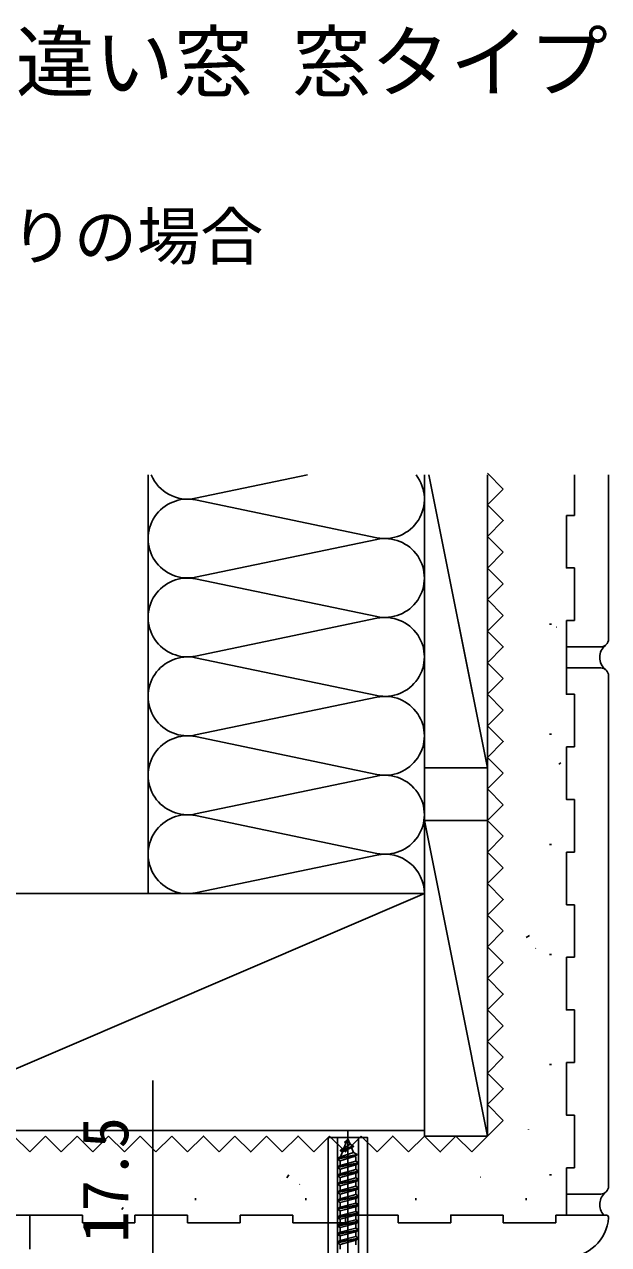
# Model space of a CAD drawing. Units: millimetres, scale not verified. Extents: x -525 to 525, y -782 to 777.
# Drawn here: x -387 to -276, y -250.1 to -18.2 of the extents above; entities that cross this region are included whole.
import ezdxf
from ezdxf.enums import TextEntityAlignment as Align

# ---------------------------------------------------------------- set-up
doc = ezdxf.new("R2010")
doc.units = ezdxf.units.MM
doc.header["$LTSCALE"] = 4
for name, color, linetype in [('0-1_USER1', 3, 'Continuous'), ('0-4_YKK_13', 4, 'Continuous'), ('0-6_YKK_D', 6, 'Continuous'), ('0-8_YSS_K', 3, 'Continuous')]:
    doc.layers.add(name, color=color, linetype=linetype)
doc.styles.add('ＭＳ ゴシック', font='')
doc.styles.get('ＭＳ ゴシック').set_extended_font_data('MS Gothic')

msp = doc.modelspace()

# ---------------------------------------------------------------- linework, layer by layer
at = {"layer": '0-4_YKK_13'}
for p, q in [((-325.534, -256.5), (-325.534, -228.505)), ((-327.534, -253.5), (-327.534, -229.763)), ((-326.934, -232.28), (-324.484, -231.485)), ((-326.934, -232.18), (-326.28, -231.803)), ((-326.566, -232.492), (-324.835, -231.687)), ((-325.534, -230), (-326.28, -231.803)), ((-326.28, -231.803), (-325.11, -231.023)), ((-326.134, -230.59), (-325.666, -230.32)), ((-326.134, -230.69), (-326.134, -230.59)), ((-326.134, -230.69), (-325.88, -230.836)), ((-325.534, -253.5), (-325.534, -229.763)), ((-325.534, -230), (-325.11, -231.023)), ((-325.11, -231.023), (-324.484, -231.385)), ((-324.835, -231.687), (-324.484, -231.485)), ((-324.835, -231.687), (-324.464, -232.582)), ((-324.484, -231.485), (-324.484, -231.385)), ((-323.534, -253.5), (-323.534, -229.763)), ((-327.534, -233.77), (-323.784, -232.975)), ((-327.534, -233.87), (-323.784, -233.075)), ((-327.534, -233.77), (-326.957, -233.437)), ((-327.534, -233.87), (-327.534, -233.77)), ((-327.534, -233.87), (-327.009, -234.173)), ((-324.168, -233.297), (-327.009, -234.173)), ((-327.009, -235.057), (-327.009, -234.173)), ((-327.009, -235.057), (-324.059, -234.262)), ((-326.566, -232.492), (-326.957, -233.437)), ((-326.957, -233.437), (-324.464, -232.582)), ((-326.934, -232.28), (-326.566, -232.492)), ((-324.464, -232.582), (-323.784, -232.975)), ((-324.168, -233.297), (-323.784, -233.075)), ((-324.168, -233.297), (-324.059, -233.561)), ((-324.059, -234.262), (-324.059, -233.561)), ((-324.059, -234.262), (-323.534, -234.565)), ((-323.784, -233.075), (-323.784, -232.975)), ((-323.534, -234.565), (-327.534, -235.36)), ((-327.534, -235.46), (-323.534, -234.665)), ((-327.534, -235.36), (-327.009, -235.057)), ((-327.534, -235.46), (-327.534, -235.36)), ((-327.534, -235.46), (-327.009, -235.763)), ((-327.534, -236.95), (-323.534, -236.155)), ((-323.534, -236.255), (-327.534, -237.05)), ((-324.059, -234.968), (-327.009, -235.763)), ((-327.009, -236.647), (-327.009, -235.763)), ((-327.009, -236.647), (-324.059, -235.852)), ((-324.059, -236.558), (-327.009, -237.353)), ((-324.059, -234.968), (-323.534, -234.665)), ((-324.059, -235.852), (-324.059, -234.968)), ((-324.059, -235.852), (-323.534, -236.155)), ((-324.059, -236.558), (-323.534, -236.255)), ((-324.059, -237.442), (-324.059, -236.558)), ((-323.534, -234.665), (-323.534, -234.565)), ((-323.534, -236.255), (-323.534, -236.155)), ((-327.534, -236.95), (-327.009, -236.647)), ((-327.534, -237.05), (-327.534, -236.95)), ((-327.534, -237.05), (-327.009, -237.353)), ((-327.534, -238.54), (-323.534, -237.745)), ((-323.534, -237.845), (-327.534, -238.64)), ((-327.534, -238.54), (-327.009, -238.237)), ((-327.534, -238.64), (-327.534, -238.54)), ((-327.534, -238.64), (-327.009, -238.943)), ((-327.009, -238.237), (-327.009, -237.353)), ((-327.009, -238.237), (-324.059, -237.442)), ((-324.059, -238.148), (-327.009, -238.943)), ((-324.059, -237.442), (-323.534, -237.745)), ((-324.059, -238.148), (-323.534, -237.845)), ((-324.059, -239.032), (-324.059, -238.148)), ((-323.534, -237.845), (-323.534, -237.745)), ((-327.534, -240.13), (-323.534, -239.335)), ((-323.534, -239.435), (-327.534, -240.23)), ((-327.534, -240.13), (-327.009, -239.827)), ((-327.534, -240.23), (-327.534, -240.13)), ((-327.534, -240.23), (-327.009, -240.533)), ((-327.534, -241.72), (-323.534, -240.925)), ((-323.534, -241.025), (-327.534, -241.82)), ((-327.009, -238.943), (-327.009, -239.827)), ((-327.009, -239.827), (-324.059, -239.032)), ((-324.059, -239.738), (-327.009, -240.533)), ((-327.009, -240.533), (-327.009, -241.417)), ((-327.009, -241.417), (-324.059, -240.622)), ((-324.059, -239.032), (-323.534, -239.335)), ((-324.059, -239.738), (-323.534, -239.435)), ((-324.059, -240.622), (-324.059, -239.738)), ((-324.059, -240.622), (-323.534, -240.925)), ((-324.059, -241.328), (-323.534, -241.025)), ((-323.534, -239.435), (-323.534, -239.335)), ((-323.534, -241.025), (-323.534, -240.925)), ((-327.534, -241.72), (-327.009, -241.417)), ((-327.534, -241.82), (-327.534, -241.72)), ((-327.534, -241.82), (-327.009, -242.123)), ((-327.534, -243.31), (-323.534, -242.515)), ((-323.534, -242.615), (-327.534, -243.41)), ((-327.534, -243.31), (-327.009, -243.007)), ((-327.534, -243.41), (-327.534, -243.31)), ((-327.534, -243.41), (-327.009, -243.713)), ((-324.059, -241.328), (-327.009, -242.123)), ((-327.009, -242.123), (-327.009, -243.007)), ((-327.009, -243.007), (-324.059, -242.212)), ((-324.059, -242.918), (-327.009, -243.713)), ((-324.059, -242.212), (-324.059, -241.328)), ((-324.059, -242.212), (-323.534, -242.515)), ((-324.059, -242.918), (-323.534, -242.615)), ((-324.059, -243.802), (-324.059, -242.918)), ((-323.534, -242.615), (-323.534, -242.515)), ((-327.534, -244.9), (-323.534, -244.105)), ((-323.534, -244.205), (-327.534, -245)), ((-327.534, -244.9), (-327.009, -244.597)), ((-327.534, -245), (-327.534, -244.9)), ((-327.534, -245), (-327.009, -245.303)), ((-327.534, -246.49), (-323.534, -245.695)), ((-323.534, -245.795), (-327.534, -246.59)), ((-327.009, -243.713), (-327.009, -244.597)), ((-327.009, -244.597), (-324.059, -243.802)), ((-324.059, -244.508), (-327.009, -245.303)), ((-327.009, -245.303), (-327.009, -246.187)), ((-327.009, -246.187), (-324.059, -245.392)), ((-324.059, -243.802), (-323.534, -244.105)), ((-324.059, -244.508), (-323.534, -244.205)), ((-324.059, -245.392), (-324.059, -244.508)), ((-324.059, -245.392), (-323.534, -245.695)), ((-324.059, -246.098), (-323.534, -245.795)), ((-323.534, -244.205), (-323.534, -244.105)), ((-323.534, -245.795), (-323.534, -245.695)), ((-327.534, -246.49), (-327.009, -246.187)), ((-327.534, -246.59), (-327.534, -246.49)), ((-327.534, -246.59), (-327.009, -246.893)), ((-327.534, -248.08), (-323.534, -247.285)), ((-323.534, -247.385), (-327.534, -248.18)), ((-327.534, -248.08), (-327.009, -247.777)), ((-327.534, -248.18), (-327.534, -248.08)), ((-327.534, -248.18), (-327.009, -248.483)), ((-324.059, -246.098), (-327.009, -246.893)), ((-327.009, -246.893), (-327.009, -247.777)), ((-327.009, -247.777), (-324.059, -246.982)), ((-324.059, -247.688), (-327.009, -248.483)), ((-324.059, -246.982), (-324.059, -246.098)), ((-324.059, -246.982), (-323.534, -247.285)), ((-324.059, -247.688), (-323.534, -247.385)), ((-324.059, -248.572), (-324.059, -247.688)), ((-323.534, -247.385), (-323.534, -247.285)), ((-327.534, -249.67), (-323.534, -248.875)), ((-323.534, -248.975), (-327.534, -249.77)), ((-327.534, -249.67), (-327.009, -249.367)), ((-327.534, -249.77), (-327.534, -249.67)), ((-327.534, -249.77), (-327.009, -250.073)), ((-327.009, -248.483), (-327.009, -249.367)), ((-327.009, -249.367), (-324.059, -248.572)), ((-324.059, -249.278), (-327.009, -250.073)), ((-327.009, -250.073), (-327.009, -250.957)), ((-324.059, -248.572), (-323.534, -248.875)), ((-324.059, -249.278), (-323.534, -248.975)), ((-324.059, -250.162), (-324.059, -249.278)), ((-323.534, -248.975), (-323.534, -248.875))]:
    msp.add_line(p, q, dxfattribs=at)
msp.add_lwpolyline([(-329.284, -253.5), (-321.784, -253.5), (-321.784, -229.763), (-329.284, -229.763)], close=True, dxfattribs=at)
msp.add_lwpolyline([(-326.934, -232.28), (-326.934, -232.18), (-324.484, -231.385)], dxfattribs=at)
at = {"layer": '0-6_YKK_D'}
msp.add_lwpolyline([(-362.63, -270), (-362.63, -252.5), (-362.63, -218.95)], dxfattribs=at)
at = {"layer": '0-8_YSS_K'}
for p, q in [((-363.502, -103.805), (-363.502, -183.4)), ((-354.471, -108.242), (-333.206, -103.805)), ((-311.002, -183.4), (-311.002, -103.805)), ((-296.002, -106.5), (-299.002, -103.5)), ((-296.002, -106.5), (-299.002, -103.5)), ((-282.502, -111.5), (-282.502, -103.805)), ((-282.502, -111.5), (-282.502, -103.805)), ((-276.002, -135), (-276.002, -103.805)), ((-276.002, -135), (-276.002, -103.805)), ((-299.002, -109.5), (-296.002, -106.5)), ((-299.002, -109.5), (-296.002, -106.5)), ((-320.034, -115.742), (-354.471, -108.558)), ((-284.002, -111.5), (-282.502, -111.5)), ((-284.002, -111.5), (-282.502, -111.5)), ((-296.002, -118.5), (-299.002, -115.5)), ((-296.002, -118.5), (-299.002, -115.5)), ((-354.471, -123.242), (-320.034, -116.058)), ((-299.002, -121.5), (-296.002, -118.5)), ((-299.002, -121.5), (-296.002, -118.5)), ((-296.002, -124.5), (-299.002, -121.5)), ((-296.002, -124.5), (-299.002, -121.5)), ((-282.502, -131.498), (-282.502, -121.498)), ((-282.502, -131.498), (-282.502, -121.498)), ((-320.034, -130.742), (-354.471, -123.558)), ((-299.002, -127.5), (-296.002, -124.5)), ((-299.002, -127.5), (-296.002, -124.5)), ((-296.002, -130.5), (-299.002, -127.5)), ((-296.002, -130.5), (-299.002, -127.5)), ((-354.471, -138.242), (-320.034, -131.058)), ((-311.002, -210.505), (-311.002, -131.641)), ((-299.002, -133.5), (-297.144, -131.641)), ((-299.002, -133.5), (-297.144, -131.641)), ((-287.202, -132.18), (-286.852, -132.18)), ((-284.002, -131.498), (-284.002, -136.5)), ((-284.002, -131.498), (-284.002, -136.5)), ((-284.002, -131.498), (-282.502, -131.498)), ((-284.002, -131.498), (-284.002, -136.5)), ((-284.002, -131.498), (-282.502, -131.498)), ((-284.002, -131.498), (-284.002, -136.5)), ((-276.002, -135), (-276.002, -131.498)), ((-276.002, -135), (-276.002, -131.498)), ((-285.879, -132.747), (-285.813, -132.724)), ((-284.002, -136.5), (-284.002, -140.5)), ((-284.002, -136.5), (-284.002, -140.5)), ((-284.002, -136.5), (-277.502, -136.5)), ((-284.002, -136.5), (-277.502, -136.5)), ((-284.002, -136.5), (-284.002, -140.5)), ((-284.002, -136.5), (-284.002, -140.5)), ((-284.002, -136.5), (-277.502, -136.5)), ((-284.002, -136.5), (-277.502, -136.5)), ((-320.034, -145.742), (-354.471, -138.558)), ((-296.002, -142.5), (-299.002, -139.5)), ((-296.002, -142.5), (-299.002, -139.5)), ((-284.002, -140.5), (-277.502, -140.5)), ((-284.002, -140.5), (-277.502, -140.5)), ((-276.002, -239), (-276.002, -142)), ((-276.002, -239), (-276.002, -142)), ((-354.471, -153.242), (-320.034, -146.058)), ((-282.502, -155.502), (-282.502, -145.502)), ((-282.502, -155.502), (-282.502, -145.502)), ((-299.002, -151.5), (-296.002, -148.5)), ((-299.002, -151.5), (-296.002, -148.5)), ((-320.034, -160.742), (-354.471, -153.558)), ((-287.202, -153.11), (-286.852, -153.11)), ((-296.002, -160.5), (-299.002, -157.5)), ((-296.002, -160.5), (-299.002, -157.5)), ((-284.002, -155.502), (-282.502, -155.502)), ((-284.002, -155.502), (-282.502, -155.502)), ((-285.441, -158.815), (-285.053, -158.558)), ((-354.471, -168.242), (-320.034, -161.058)), ((-299.002, -163.5), (-296.002, -160.5)), ((-299.002, -163.5), (-296.002, -160.5)), ((-296.002, -166.5), (-299.002, -163.5)), ((-296.002, -166.5), (-299.002, -163.5)), ((-299.002, -169.5), (-296.002, -166.5)), ((-299.002, -169.5), (-296.002, -166.5)), ((-282.502, -175.502), (-282.502, -165.502)), ((-282.502, -175.502), (-282.502, -165.502)), ((-320.034, -175.742), (-354.471, -168.558)), ((-311.002, -169.5), (-299.002, -169.5)), ((-311.002, -169.5), (-299.002, -169.5)), ((-296.002, -172.5), (-299.002, -169.5)), ((-296.002, -172.5), (-299.002, -169.5)), ((-354.471, -183.242), (-320.034, -176.058)), ((-287.202, -174.04), (-286.852, -174.04)), ((-284.002, -175.502), (-282.502, -175.502)), ((-284.002, -175.502), (-284.002, -185.5)), ((-284.002, -175.502), (-282.502, -175.502)), ((-284.002, -175.502), (-284.002, -185.5)), ((-299.002, -181.5), (-296.002, -178.5)), ((-299.002, -181.5), (-296.002, -178.5)), ((-416.002, -183.4), (-311.002, -183.4)), ((-284.002, -185.5), (-282.502, -185.5)), ((-284.002, -185.5), (-282.502, -185.5)), ((-282.502, -195.5), (-282.502, -185.5)), ((-282.502, -195.5), (-282.502, -185.5)), ((-296.002, -190.5), (-299.002, -187.5)), ((-296.002, -190.5), (-299.002, -187.5)), ((-291.632, -191.764), (-291.048, -191.377)), ((-289.865, -193.819), (-289.799, -193.795)), ((-299.002, -199.5), (-296.002, -196.5)), ((-299.002, -199.5), (-296.002, -196.5)), ((-287.202, -194.97), (-286.852, -194.97)), ((-284.002, -195.5), (-282.502, -195.5)), ((-284.002, -195.5), (-282.502, -195.5)), ((-296.002, -208.5), (-299.002, -205.5)), ((-296.002, -208.5), (-299.002, -205.5)), ((-282.502, -215.5), (-282.502, -205.5)), ((-282.502, -215.5), (-282.502, -205.5)), ((-299.002, -217.5), (-296.002, -214.5)), ((-299.002, -217.5), (-296.002, -214.5)), ((-284.002, -215.5), (-282.502, -215.5)), ((-284.002, -215.5), (-282.502, -215.5)), ((-287.202, -215.9), (-286.852, -215.9)), ((-296.002, -226.5), (-299.002, -223.5)), ((-296.002, -226.5), (-299.002, -223.5)), ((-282.502, -235.498), (-282.502, -225.498)), ((-282.502, -235.498), (-282.502, -225.498)), ((-386.002, -232.5), (-389.002, -229.5)), ((-383.002, -229.5), (-386.002, -232.5)), ((-380.002, -232.5), (-383.002, -229.5)), ((-380.002, -232.5), (-383.002, -229.5)), ((-377.002, -229.5), (-380.002, -232.5)), ((-377.002, -229.5), (-380.002, -232.5)), ((-374.002, -232.5), (-377.002, -229.5)), ((-371.002, -229.5), (-374.002, -232.5)), ((-368.002, -232.5), (-371.002, -229.5)), ((-368.002, -232.5), (-371.002, -229.5)), ((-365.002, -229.5), (-368.002, -232.5)), ((-365.002, -229.5), (-368.002, -232.5)), ((-362.002, -232.5), (-365.002, -229.5)), ((-359.002, -229.5), (-362.002, -232.5)), ((-356.002, -232.5), (-359.002, -229.5)), ((-356.002, -232.5), (-359.002, -229.5)), ((-347.002, -229.5), (-350.002, -232.5)), ((-347.002, -229.5), (-350.002, -232.5)), ((-338.002, -232.5), (-341.002, -229.5)), ((-338.002, -232.5), (-341.002, -229.5)), ((-329.002, -229.5), (-332.002, -232.5)), ((-329.002, -229.5), (-332.002, -232.5)), ((-320.002, -232.5), (-323.002, -229.5)), ((-311.002, -229.5), (-314.002, -232.5)), ((-311.002, -229.5), (-299.002, -229.5)), ((-311.002, -229.5), (-299.002, -229.5)), ((-305.002, -229.5), (-302.002, -232.5)), ((-305.002, -229.5), (-302.002, -232.5)), ((-302.002, -232.5), (-305.002, -229.5)), ((-291.196, -228.15), (-291.22, -228.216)), ((-284.002, -235.498), (-282.502, -235.498)), ((-284.002, -235.498), (-284.002, -240.5)), ((-284.002, -235.498), (-282.502, -235.498)), ((-284.002, -235.498), (-284.002, -240.5)), ((-336.738, -236.87), (-337.125, -237.454)), ((-334.683, -238.638), (-334.707, -238.704)), ((-300.352, -237.306), (-300.286, -237.282)), ((-287.202, -236.83), (-286.852, -236.83)), ((-284.002, -240.5), (-277.502, -240.5)), ((-284.002, -240.5), (-284.002, -244.5)), ((-284.002, -240.5), (-277.502, -240.5)), ((-284.002, -240.5), (-284.002, -244.5)), ((-375.392, -241.3), (-375.392, -241.65)), ((-368.261, -243.061), (-368.518, -243.45)), ((-354.462, -241.3), (-354.462, -241.65)), ((-333.532, -241.3), (-333.532, -241.65)), ((-312.602, -241.3), (-312.602, -241.65)), ((-291.672, -241.3), (-291.672, -241.65)), ((-375.993, -244.5), (-389.002, -244.5)), ((-385.996, -244.5), (-385.996, -251)), ((-375.993, -244.5), (-375.993, -246)), ((-375.993, -244.5), (-375.993, -246)), ((-355.996, -244.5), (-365.998, -244.5)), ((-355.996, -244.5), (-365.998, -244.5)), ((-365.993, -244.5), (-365.993, -246)), ((-365.993, -244.5), (-365.993, -246)), ((-355.996, -244.5), (-355.996, -246)), ((-355.996, -244.5), (-355.996, -246)), ((-335.998, -244.5), (-346, -244.5)), ((-335.998, -244.5), (-346, -244.5)), ((-345.996, -244.5), (-345.996, -246)), ((-345.996, -244.5), (-345.996, -246)), ((-335.998, -244.5), (-335.998, -246)), ((-335.998, -244.5), (-335.998, -246)), ((-316, -244.5), (-326.002, -244.5)), ((-316, -244.5), (-326.002, -244.5)), ((-325.998, -244.5), (-325.998, -246)), ((-325.998, -244.5), (-325.998, -246)), ((-316, -244.5), (-316, -246)), ((-316, -244.5), (-316, -246)), ((-296.002, -244.5), (-296.002, -246)), ((-296.002, -244.5), (-296.002, -246)), ((-286.002, -244.5), (-286.002, -246)), ((-286.002, -244.5), (-286.002, -246)), ((-276.519, -244.5), (-286.002, -244.5)), ((-276.002, -244.5), (-276.002, -244.5)), ((-375.993, -246), (-365.993, -246)), ((-375.993, -246), (-365.993, -246)), ((-355.996, -246), (-345.996, -246)), ((-355.996, -246), (-345.996, -246)), ((-335.998, -246), (-325.998, -246)), ((-335.998, -246), (-325.998, -246)), ((-316, -246), (-306, -246)), ((-316, -246), (-306, -246)), ((-296.002, -246), (-286.002, -246)), ((-296.002, -246), (-286.002, -246))]:
    msp.add_line(p, q, dxfattribs=at)
for points in [[(-299.002, -103.805), (-299.002, -159.5), (-310.141, -103.805)], [(-299.002, -115.5), (-296.002, -112.5), (-299.002, -109.5)], [(-299.002, -115.5), (-296.002, -112.5), (-299.002, -109.5)], [(-284.002, -111.5), (-284.002, -121.498), (-282.502, -121.498)], [(-284.002, -111.5), (-284.002, -121.498), (-282.502, -121.498)], [(-299.002, -131.641), (-299.002, -229.5), (-311.002, -169.5), (-311.002, -229.5), (-299.002, -229.5)], [(-311.002, -131.641), (-311.002, -159.5), (-299.002, -159.5)], [(-299.002, -131.641), (-299.002, -229.5), (-311.002, -169.5), (-311.002, -229.5), (-299.002, -229.5)], [(-311.002, -131.641), (-311.002, -159.5), (-299.002, -159.5)], [(-299.002, -131.641), (-299.002, -159.5), (-304.574, -131.641)], [(-296.002, -136.5), (-299.002, -133.5), (-296.002, -130.5)], [(-296.002, -136.5), (-299.002, -133.5), (-296.002, -130.5)], [(-299.002, -139.5), (-296.002, -136.5), (-299.002, -133.5)], [(-299.002, -139.5), (-296.002, -136.5), (-299.002, -133.5)], [(-284.002, -140.5), (-284.002, -145.502), (-282.502, -145.502)], [(-284.002, -140.5), (-284.002, -145.502), (-282.502, -145.502)], [(-296.002, -148.5), (-299.002, -145.5), (-296.002, -142.5)], [(-296.002, -148.5), (-299.002, -145.5), (-296.002, -142.5)], [(-299.002, -157.5), (-296.002, -154.5), (-299.002, -151.5)], [(-299.002, -157.5), (-296.002, -154.5), (-299.002, -151.5)], [(-284.002, -155.502), (-284.002, -165.502), (-282.502, -165.502)], [(-284.002, -155.502), (-284.002, -165.502), (-282.502, -165.502)], [(-296.002, -178.5), (-299.002, -175.5), (-296.002, -172.5)], [(-296.002, -178.5), (-299.002, -175.5), (-296.002, -172.5)], [(-299.002, -187.5), (-296.002, -184.5), (-299.002, -181.5)], [(-299.002, -187.5), (-296.002, -184.5), (-299.002, -181.5)], [(-296.002, -196.5), (-299.002, -193.5), (-296.002, -190.5)], [(-296.002, -196.5), (-299.002, -193.5), (-296.002, -190.5)], [(-284.002, -195.5), (-284.002, -205.5), (-282.502, -205.5)], [(-284.002, -195.5), (-284.002, -205.5), (-282.502, -205.5)], [(-299.002, -205.5), (-296.002, -202.5), (-299.002, -199.5)], [(-299.002, -205.5), (-296.002, -202.5), (-299.002, -199.5)], [(-296.002, -214.5), (-299.002, -211.5), (-296.002, -208.5)], [(-296.002, -214.5), (-299.002, -211.5), (-296.002, -208.5)], [(-284.002, -215.5), (-284.002, -225.498), (-282.502, -225.498)], [(-284.002, -215.5), (-284.002, -225.498), (-282.502, -225.498)], [(-299.002, -223.5), (-296.002, -220.5), (-299.002, -217.5)], [(-299.002, -223.5), (-296.002, -220.5), (-299.002, -217.5)], [(-302.002, -232.5), (-299.002, -229.5), (-296.002, -226.5)], [(-302.002, -232.5), (-299.002, -229.5), (-296.002, -226.5)], [(-350.002, -232.5), (-353.002, -229.5), (-356.002, -232.5)], [(-350.002, -232.5), (-353.002, -229.5), (-356.002, -232.5)], [(-341.002, -229.5), (-344.002, -232.5), (-347.002, -229.5)], [(-341.002, -229.5), (-344.002, -232.5), (-347.002, -229.5)], [(-332.002, -232.5), (-335.002, -229.5), (-338.002, -232.5)], [(-332.002, -232.5), (-335.002, -229.5), (-338.002, -232.5)], [(-323.002, -229.5), (-326.002, -232.5), (-329.002, -229.5)], [(-323.002, -229.5), (-326.002, -232.5), (-329.002, -229.5)], [(-314.002, -232.5), (-317.002, -229.5), (-320.002, -232.5)], [(-305.002, -229.5), (-308.002, -232.5), (-311.002, -229.5)], [(-309.002, -231.5), (-308.002, -232.5), (-305.002, -229.5)], [(-309.002, -231.5), (-308.002, -232.5), (-305.002, -229.5)], [(-296.002, -244.5), (-306, -244.5), (-306, -246)], [(-296.002, -244.5), (-306, -244.5), (-306, -246)]]:
    msp.add_lwpolyline(points, dxfattribs=at)
msp.add_lwpolyline([(-416.002, -228.4), (-311.002, -228.4), (-311.002, -183.4)], close=True, dxfattribs=at)
for centre, radius, start, end in [((-356.002, -100.9), 7.5, 202.7962, 281.78353), ((-318.502, -108.4), 7.5, 258.21646, 37.77382), ((-356.002, -115.9), 7.5, 78.21646, 281.78353), ((-318.502, -123.4), 7.5, 258.21646, 101.78353), ((-356.002, -130.9), 7.5, 78.21646, 281.78353), ((-318.502, -138.4), 7.5, 258.21646, 101.78353), ((-274.674, -138.5), 3, 128.94243, 231.05755), ((-274.674, -138.5), 3, 128.94243, 231.05755), ((-274.674, -138.5), 3, 128.94242, 231.05754), ((-274.674, -138.5), 3, 128.94242, 231.05754), ((-277.502, -135), 1.5, 269.99999, 359.99999), ((-277.502, -135), 1.5, 269.99999, 359.99999), ((-277.502, -135), 1.5, 269.99998, 359.99998), ((-277.502, -135), 1.5, 269.99998, 359.99998), ((-356.002, -145.9), 7.5, 78.21646, 281.78353), ((-277.502, -142), 1.5, 359.99999, 89.99999), ((-277.502, -142), 1.5, 359.99999, 89.99999), ((-318.502, -153.4), 7.5, 258.21646, 101.78353), ((-356.002, -160.9), 7.5, 78.21646, 281.78353), ((-318.502, -168.4), 7.5, 258.21646, 101.78353), ((-356.002, -175.9), 7.5, 78.21646, 281.78353), ((-318.502, -183.4), 7.5, 360, 101.78353), ((-274.674, -242.5), 3, 128.94243, 221.81024), ((-274.674, -242.5), 3, 128.94243, 221.81024), ((-274.674, -242.5), 3, 128.94243, 221.81025), ((-277.502, -239), 1.5, 269.99999, 359.99999), ((-277.502, -239), 1.5, 269.99999, 359.99999), ((-284.002, -244.5), 8, 270, 356.17744), ((-276.519, -245), 0.5, 356.17744, 89.99999)]:
    msp.add_arc(centre, radius, start, end, dxfattribs=at)

# ---------------------------------------------------------------- texts
at = {"layer": '0-1_USER1', "style": 'ＭＳ ゴシック'}
for s, height, p in [('■浴室仕様 引違い窓 窓タイプ', 11, (-486.153, -34.08)), ('●タイル納まりの場合', 8.798, (-461.616, -65.488))]:
    msp.add_text(s, height=height, dxfattribs=at).set_placement(p, align=Align.BOTTOM_LEFT)
at = {"layer": '0-6_YKK_D', "style": 'ＭＳ ゴシック'}
msp.add_text('17.5', height=8.798, rotation=90, dxfattribs=at).set_placement((-364.63, -249.791), align=Align.BOTTOM_LEFT)

doc.saveas('drawing.dxf')
